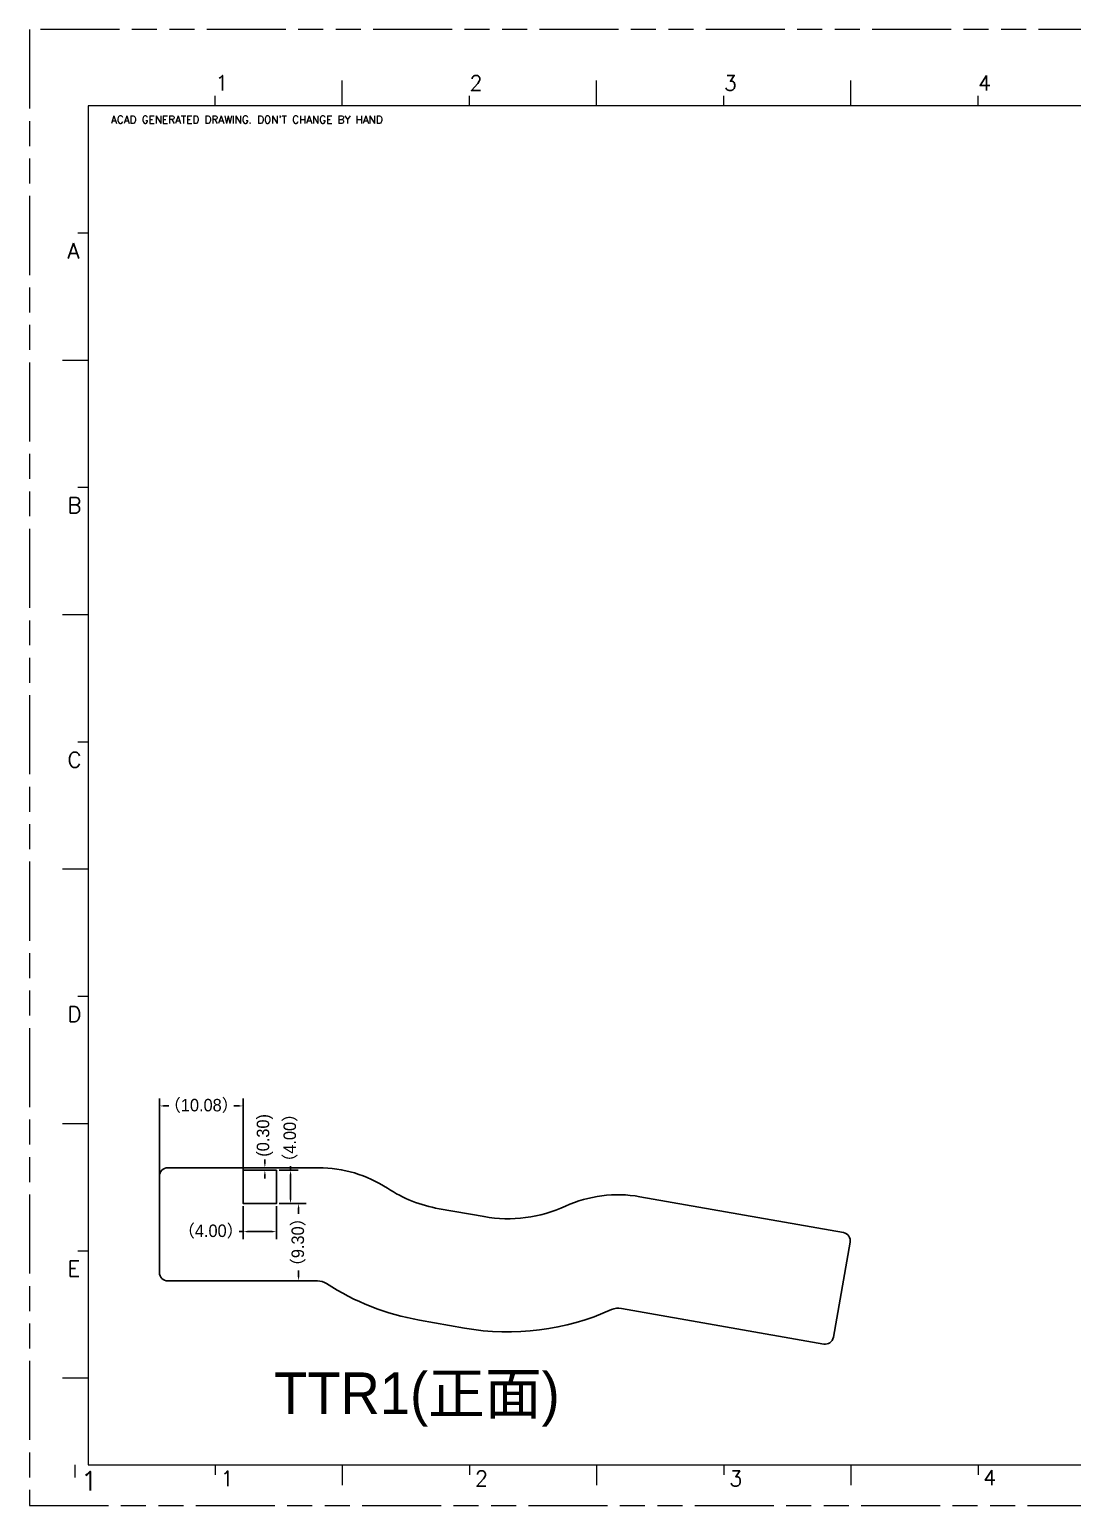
# Model space of a CAD drawing. Extents: x -142062 to -141811, y -6359 to -6182.
# Drawn here: x -142061.9 to -141936.5, y -6359 to -6181.7 of the extents above; entities that cross this region are included whole.
import ezdxf

# ---------------------------------------------------------------- set-up
doc = ezdxf.new("R2010")
doc.units = 0
doc.linetypes.add('PHANTOM', pattern=[29.5, 9.5, -1.5, 3, -1.5, 3, -1.5, 9.5])
doc.layers.get('0').update_dxf_attribs({"lineweight": 9})
doc.layers.get('Defpoints').update_dxf_attribs({"lineweight": 9})
doc.layers.add('0PAPERF', color=2, linetype='PHANTOM', lineweight=9, plot=False)
doc.layers.add('barcode_layer1', color=2, linetype='Continuous')
doc.layers.add('outline_layer0', color=1, linetype='Continuous')
doc.layers.add('備註', color=1, linetype='Continuous', lineweight=9)
doc.layers.add('尺寸', color=3, linetype='Continuous', lineweight=9)
doc.styles.add('SIMPLEX', font='simplex.shx')
doc.styles.get("Standard").update_dxf_attribs({"font": 'PMingLiU.ttf'})
doc.dimstyles.get("Standard").update_dxf_attribs({"dimscale": 5, "dimtxt": 0.3, "dimasz": 0.1, "dimexe": 0.18, "dimexo": 0.0625, "dimgap": 0.09, "dimtad": 0, "dimzin": 0, "dimdsep": 46, "dimtxsty": 'Standard', "dimcen": 0.09, "dimadec": 0, "dimazin": 0, "dimtfac": 1, "dimtdec": 4, "dimtofl": 0, "dimtmove": 0, "dimatfit": 3, "dimfxl": 1, "dimtolj": 1, "dimtzin": 0, "dimarcsym": 0})

# ---------------------------------------------------------------- blocks, each defined once
blk = doc.blocks.new('*D1')
at = {"layer": 'Defpoints', "color": 0, "linetype": 'Continuous'}
for p in [(-142036.21, -6322.76), (-142032.21, -6322.76), (-142036.21, -6326.13)]:
    blk.add_point(p, dxfattribs=at)
at = {"layer": '尺寸', "color": 0, "linetype": 'Continuous', "lineweight": -2}
for p, q in [((-142036.21, -6323.07), (-142036.21, -6327.03)), ((-142032.21, -6323.07), (-142032.21, -6327.03)), ((-142036.21, -6326.13), (-142036.71, -6326.13)), ((-142032.71, -6326.13), (-142035.71, -6326.13))]:
    blk.add_line(p, q, dxfattribs=at)
at = {"layer": '尺寸', "color": 0, "linetype": 'Continuous'}
for points in [[(-142035.71, -6326.05), (-142035.71, -6326.22), (-142036.21, -6326.13)], [(-142032.71, -6326.22), (-142032.71, -6326.05), (-142032.21, -6326.13)]]:
    blk.add_solid(points, dxfattribs=at)
at = {"layer": '尺寸', "color": 0, "linetype": 'Continuous', "insert": (-142040.11, -6326.13), "char_height": 1.5, "attachment_point": 5}
blk.add_mtext('\\A1;{（4.00）}', dxfattribs=at)
blk = doc.blocks.new('*D2')
at = {"layer": 'Defpoints', "color": 0, "linetype": 'Continuous'}
for p in [(-142032.21, -6318.76), (-142030.52, -6318.76), (-142032.21, -6322.76)]:
    blk.add_point(p, dxfattribs=at)
at = {"layer": '尺寸', "color": 0, "linetype": 'Continuous', "lineweight": -2}
for p, q in [((-142031.9, -6318.76), (-142029.62, -6318.76)), ((-142030.52, -6318.76), (-142030.52, -6318.26)), ((-142030.52, -6322.26), (-142030.52, -6319.26)), ((-142031.9, -6322.76), (-142029.62, -6322.76))]:
    blk.add_line(p, q, dxfattribs=at)
at = {"layer": '尺寸', "color": 0, "linetype": 'Continuous'}
for points in [[(-142030.43, -6319.26), (-142030.6, -6319.26), (-142030.52, -6318.76)], [(-142030.6, -6322.26), (-142030.43, -6322.26), (-142030.52, -6322.76)]]:
    blk.add_solid(points, dxfattribs=at)
at = {"layer": '尺寸', "color": 0, "linetype": 'Continuous', "insert": (-142030.52, -6314.86), "char_height": 1.5, "attachment_point": 5, "rotation": 90}
blk.add_mtext('\\A1;{（4.00）}', dxfattribs=at)
blk = doc.blocks.new('*D3')
at = {"layer": 'Defpoints', "color": 0, "linetype": 'Continuous'}
for p in [(-142032.21, -6322.76), (-142032.21, -6332.06), (-142029.55, -6332.06)]:
    blk.add_point(p, dxfattribs=at)
at = {"layer": '尺寸', "color": 0, "linetype": 'Continuous', "lineweight": -2}
for p, q in [((-142031.9, -6322.76), (-142028.65, -6322.76)), ((-142029.55, -6323.26), (-142029.55, -6324.01)), ((-142031.9, -6332.06), (-142028.65, -6332.06)), ((-142029.55, -6331.56), (-142029.55, -6330.81))]:
    blk.add_line(p, q, dxfattribs=at)
at = {"layer": '尺寸', "color": 0, "linetype": 'Continuous'}
for points in [[(-142029.47, -6323.26), (-142029.63, -6323.26), (-142029.55, -6322.76)], [(-142029.63, -6331.56), (-142029.47, -6331.56), (-142029.55, -6332.06)]]:
    blk.add_solid(points, dxfattribs=at)
at = {"layer": '尺寸', "color": 0, "linetype": 'Continuous', "insert": (-142029.55, -6327.41), "char_height": 1.5, "attachment_point": 5, "rotation": 90}
blk.add_mtext('\\A1;{（9.30）}', dxfattribs=at)
blk = doc.blocks.new('*D4')
at = {"layer": 'Defpoints', "color": 0, "linetype": 'Continuous'}
for p in [(-142046.28, -6311.03), (-142036.21, -6322.76), (-142046.28, -6323.34)]:
    blk.add_point(p, dxfattribs=at)
at = {"layer": '尺寸', "color": 0, "linetype": 'Continuous', "lineweight": -2}
for p, q in [((-142046.28, -6323.03), (-142046.28, -6310.13)), ((-142036.21, -6322.45), (-142036.21, -6310.13)), ((-142045.78, -6311.03), (-142045.17, -6311.03)), ((-142036.71, -6311.03), (-142037.32, -6311.03))]:
    blk.add_line(p, q, dxfattribs=at)
at = {"layer": '尺寸', "color": 0, "linetype": 'Continuous'}
for points in [[(-142045.78, -6310.95), (-142045.78, -6311.11), (-142046.28, -6311.03)], [(-142036.71, -6311.11), (-142036.71, -6310.95), (-142036.21, -6311.03)]]:
    blk.add_solid(points, dxfattribs=at)
at = {"layer": '尺寸', "color": 0, "linetype": 'Continuous', "insert": (-142041.25, -6311.03), "char_height": 1.5, "attachment_point": 5}
blk.add_mtext('\\A1;{（10.08）}', dxfattribs=at)
blk = doc.blocks.new('*D5')
at = {"layer": 'Defpoints', "color": 0, "linetype": 'Continuous'}
for p in [(-142033.61, -6318.46), (-142033.61, -6318.46), (-142033.61, -6318.76)]:
    blk.add_point(p, dxfattribs=at)
at = {"layer": '尺寸', "color": 0, "linetype": 'Continuous', "lineweight": -2}
for p, q in [((-142033.61, -6317.96), (-142033.61, -6317.46)), ((-142033.92, -6318.46), (-142034.51, -6318.46)), ((-142033.61, -6319.26), (-142033.61, -6319.76)), ((-142033.29, -6318.76), (-142032.71, -6318.76))]:
    blk.add_line(p, q, dxfattribs=at)
at = {"layer": '尺寸', "color": 0, "linetype": 'Continuous'}
for points in [[(-142033.69, -6317.96), (-142033.52, -6317.96), (-142033.61, -6318.46)], [(-142033.52, -6319.26), (-142033.69, -6319.26), (-142033.61, -6318.76)]]:
    blk.add_solid(points, dxfattribs=at)
at = {"layer": '尺寸', "color": 0, "linetype": 'Continuous', "insert": (-142033.61, -6314.57), "char_height": 1.5, "attachment_point": 5, "rotation": 90}
blk.add_mtext('\\A1;{(0.30)}', dxfattribs=at)

msp = doc.modelspace()

# ---------------------------------------------------------------- linework, layer by layer
for p, q in [((-142024.292, -6190.851), (-142024.292, -6187.793)), ((-141993.711, -6190.851), (-141993.711, -6187.793)), ((-141963.131, -6190.851), (-141963.131, -6187.793)), ((-142039.582, -6190.851), (-142039.582, -6189.628)), ((-142009.002, -6190.851), (-142009.002, -6189.628)), ((-141978.421, -6190.851), (-141978.421, -6189.628)), ((-141947.841, -6190.851), (-141947.841, -6189.628)), ((-141818.791, -6190.851), (-142054.872, -6190.851)), ((-142054.872, -6190.851), (-142054.872, -6354.151)), ((-142054.872, -6206.142), (-142056.096, -6206.142)), ((-142054.872, -6221.432), (-142057.93, -6221.432)), ((-142054.872, -6236.722), (-142056.096, -6236.722)), ((-142054.872, -6252.012), (-142057.93, -6252.012)), ((-142054.872, -6267.303), (-142056.096, -6267.303)), ((-142054.872, -6282.593), (-142057.93, -6282.593)), ((-142054.872, -6297.883), (-142056.096, -6297.883)), ((-142054.872, -6313.173), (-142057.93, -6313.173)), ((-142054.872, -6328.463), (-142056.096, -6328.463)), ((-142054.872, -6343.754), (-142057.93, -6343.754)), ((-142056.469, -6354.151), (-142056.469, -6355.68)), ((-142054.872, -6354.151), (-141818.791, -6354.151)), ((-142039.582, -6354.151), (-142039.582, -6355.374)), ((-142024.292, -6354.151), (-142024.292, -6356.597)), ((-142009.002, -6354.151), (-142009.002, -6355.374)), ((-141993.711, -6354.151), (-141993.711, -6356.597)), ((-141978.421, -6354.151), (-141978.421, -6355.374)), ((-141963.131, -6354.151), (-141963.131, -6356.597)), ((-141947.841, -6354.151), (-141947.841, -6355.374))]:
    msp.add_line(p, q)
at = {"layer": '0PAPERF'}
for p, q in [((-141811.083, -6181.674), (-142061.907, -6181.674)), ((-142061.907, -6181.674), (-142061.907, -6359.044)), ((-142061.907, -6359.044), (-141811.083, -6359.044))]:
    msp.add_line(p, q, dxfattribs=at)
at = {"layer": 'barcode_layer1', "linetype": 'Continuous'}
msp.add_lwpolyline([(-142036.208, -6318.758), (-142032.208, -6318.758), (-142032.208, -6322.758), (-142036.208, -6322.758)], close=True, dxfattribs=at)
at = {"layer": 'outline_layer0', "linetype": 'Continuous'}
msp.add_lwpolyline([(-141965.242, -6338.834, -0.414215), (-141966.401, -6339.646), (-141990.74, -6335.354, 0.151039), (-141991.912, -6335.501, -0.151026), (-142009.61, -6337.729), (-142015.026, -6336.774, -0.100411), (-142026.201, -6332.379, 0.144704), (-142027.289, -6332.058), (-142045.285, -6332.058, -0.414203), (-142046.285, -6331.058), (-142046.285, -6319.458, -0.414289), (-142045.285, -6318.458), (-142027.14, -6318.458, -0.145893), (-142018.872, -6320.923, 0.101585), (-142012.664, -6323.381), (-142007.248, -6324.336, 0.152268), (-141997.447, -6323.078, -0.152268), (-141988.531, -6321.933), (-141964.039, -6326.252, -0.414215), (-141963.228, -6327.411)], format="xyb", close=True, dxfattribs=at)

# ---------------------------------------------------------------- texts
at = {"style": 'SIMPLEX'}
for s, height, p in [('1', 1.835, (-142039.582, -6189.017)), ('2', 1.835, (-142009.002, -6189.017)), ('3', 1.835, (-141978.421, -6189.017)), ('4', 1.835, (-141947.841, -6189.017)), ('A', 1.859, (-142057.319, -6209.2)), ('B', 1.859, (-142057.319, -6239.78)), ('C', 1.859, (-142057.319, -6270.361)), ('D', 1.859, (-142057.319, -6300.941)), ('E', 1.859, (-142057.319, -6331.522)), ('1', 2.294, (-142055.704, -6357.24)), ('1', 1.835, (-142038.934, -6356.727)), ('2', 1.835, (-142008.354, -6356.727)), ('3', 1.835, (-141977.773, -6356.727)), ('4', 1.835, (-141947.229, -6356.622))]:
    msp.add_text(s, height=height, dxfattribs=at).set_placement(p)
at = {"color": 3, "linetype": 'Continuous', "style": 'SIMPLEX'}
msp.add_text("ACAD GENERATED DRAWING. DON'T CHANGE BY HAND", height=0.91741, dxfattribs=at).set_placement((-142052.106, -6192.956))
at = {"layer": '備註', "linetype": 'Continuous', "insert": (-142032.497, -6343.056), "char_height": 5, "width": 42.72512, "attachment_point": 1}
msp.add_mtext('{\\fPMingLiU-ExtB|b0|i0|c136|p0;TTR1(\\f新細明體|b0|i0|c136|p18;正面\\fPMingLiU-ExtB|b0|i0|c136|p0;)}', dxfattribs=at)

# ---------------------------------------------------------------- dimensions: what is measured, and where the dimension line sits
at = {"layer": '尺寸', "linetype": 'Continuous'}
for base, p1, p2, picture, middle in [((-142046.285, -6311.029), (-142036.208, -6322.758), (-142046.285, -6323.342), '*D4', (-142041.246, -6311.029)), ((-142036.208, -6326.133), (-142032.208, -6322.758), (-142036.208, -6322.758), '*D1', (-142040.11, -6326.133))]:
    dim = msp.add_linear_dim(base=base, p1=p1, p2=p2, angle=180, text='{（<>）}', dimstyle='Standard', override={"dimtxsty": 'Standard'}, dxfattribs=at)
    dim.commit()
    dim.dimension.update_dxf_attribs({"geometry": picture, "text_midpoint": middle})
for base, p2, picture, middle in [((-142030.516, -6318.758), (-142032.208, -6318.758), '*D2', (-142030.516, -6314.856)), ((-142029.55, -6332.058), (-142032.208, -6332.058), '*D3', (-142029.55, -6327.408))]:
    dim = msp.add_linear_dim(base=base, p1=(-142032.208, -6322.758), p2=p2, angle=90, text='{（<>）}', dimstyle='Standard', override={"dimtxsty": 'Standard'}, dxfattribs=at)
    dim.commit()
    dim.dimension.update_dxf_attribs({"geometry": picture, "text_midpoint": middle, "dimtype": 160})
dim = msp.add_linear_dim(base=(-142033.606, -6318.458), p1=(-142033.606, -6318.758), p2=(-142033.606, -6318.458), angle=90, text='{(<>)}', dimstyle='Standard', dxfattribs=at)
dim.commit()
dim.dimension.update_dxf_attribs({"geometry": '*D5', "text_midpoint": (-142033.606, -6314.571)})

doc.saveas('drawing.dxf')
